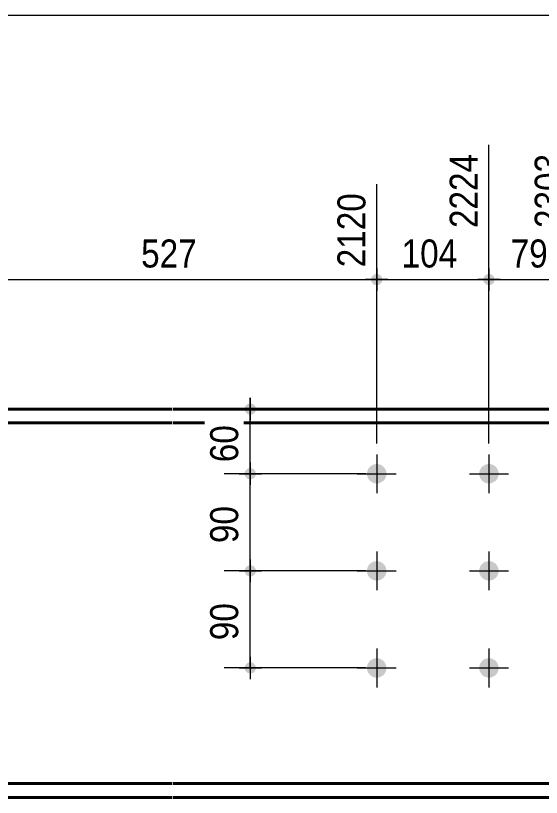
# Model space of a CAD drawing. Header units: millimetres. Extents: x 2 to 410, y 5 to 282.
# Drawn here: x 155.7 to 204.4, y 209.5 to 282 of the extents above; entities that cross this region are included whole.
import ezdxf

# ---------------------------------------------------------------- set-up
doc = ezdxf.new("R2010")
doc.units = ezdxf.units.MM
for name, color, linetype, lineweight in [('Boulon', 7, 'Continuous', 0), ('Cotation', 7, 'Continuous', 0), ('Feuille dessin', 5, 'Continuous', 0), ('Piece', 2, 'Continuous', 0)]:
    doc.layers.add(name, color=color, linetype=linetype, lineweight=lineweight)
doc.styles.add('ARIAL', font='ARIAL.TTF')

# ---------------------------------------------------------------- blocks, each defined once
blk = doc.blocks.new('*A11')
at = {"layer": 'Boulon'}
blk.add_hatch(color=256, dxfattribs=at).paths.add_polyline_path([(200.478, 221.485), (200.474, 221.441), (200.469, 221.397), (200.462, 221.354), (200.452, 221.31), (200.44, 221.268), (200.426, 221.226), (200.41, 221.185), (200.392, 221.144), (200.373, 221.105), (200.351, 221.066), (200.327, 221.029), (200.302, 220.993), (200.275, 220.958), (200.246, 220.925), (200.215, 220.893), (200.183, 220.862), (200.15, 220.833), (200.115, 220.806), (200.079, 220.781), (200.041, 220.757), (200.003, 220.735), (199.964, 220.716), (199.923, 220.698), (199.882, 220.682), (199.84, 220.668), (199.797, 220.656), (199.754, 220.646), (199.711, 220.639), (199.667, 220.633), (199.623, 220.63), (199.579, 220.629), (199.535, 220.63), (199.491, 220.633), (199.447, 220.639), (199.403, 220.646), (199.36, 220.656), (199.318, 220.668), (199.276, 220.682), (199.234, 220.698), (199.194, 220.716), (199.155, 220.735), (199.116, 220.757), (199.079, 220.781), (199.043, 220.806), (199.008, 220.833), (198.974, 220.862), (198.942, 220.893), (198.912, 220.925), (198.883, 220.958), (198.856, 220.993), (198.83, 221.029), (198.807, 221.066), (198.785, 221.105), (198.765, 221.144), (198.747, 221.185), (198.731, 221.226), (198.718, 221.268), (198.706, 221.31), (198.696, 221.354), (198.689, 221.397), (198.683, 221.441), (198.68, 221.485), (198.679, 221.529), (198.68, 221.573), (198.683, 221.617), (198.689, 221.661), (198.696, 221.705), (198.706, 221.748), (198.718, 221.79), (198.731, 221.832), (198.747, 221.874), (198.765, 221.914), (198.785, 221.953), (198.807, 221.992), (198.83, 222.029), (198.856, 222.065), (198.883, 222.1), (198.912, 222.134), (198.942, 222.166), (198.974, 222.196), (199.008, 222.225), (199.043, 222.252), (199.079, 222.277), (199.116, 222.301), (199.155, 222.323), (199.194, 222.343), (199.234, 222.361), (199.276, 222.377), (199.318, 222.39), (199.36, 222.402), (199.403, 222.412), (199.447, 222.419), (199.491, 222.425), (199.535, 222.428), (199.579, 222.429), (199.623, 222.428), (199.667, 222.425), (199.711, 222.419), (199.754, 222.412), (199.797, 222.402), (199.84, 222.39), (199.882, 222.377), (199.923, 222.361), (199.964, 222.343), (200.003, 222.323), (200.041, 222.301), (200.079, 222.277), (200.115, 222.252), (200.15, 222.225), (200.183, 222.196), (200.215, 222.166), (200.246, 222.134), (200.275, 222.1), (200.302, 222.065), (200.327, 222.029), (200.351, 221.992), (200.373, 221.953), (200.392, 221.914), (200.41, 221.874), (200.426, 221.832), (200.44, 221.79), (200.452, 221.748), (200.462, 221.705), (200.469, 221.661), (200.474, 221.617), (200.478, 221.573), (200.479, 221.529)], flags=17)
at = {"layer": 'Boulon', "linetype": 'Continuous', "lineweight": 0}
for p, q in [((199.579, 223.329), (199.579, 219.729)), ((197.779, 221.529), (201.379, 221.529))]:
    blk.add_line(p, q, dxfattribs=at)
blk = doc.blocks.new('*A12')
at = {"layer": 'Boulon'}
blk.add_hatch(color=256, dxfattribs=at).paths.add_polyline_path([(190.078, 221.485), (190.074, 221.441), (190.069, 221.397), (190.062, 221.354), (190.052, 221.31), (190.04, 221.268), (190.026, 221.226), (190.01, 221.185), (189.992, 221.144), (189.973, 221.105), (189.951, 221.066), (189.927, 221.029), (189.902, 220.993), (189.875, 220.958), (189.846, 220.925), (189.815, 220.893), (189.783, 220.862), (189.75, 220.833), (189.715, 220.806), (189.679, 220.781), (189.641, 220.757), (189.603, 220.735), (189.564, 220.716), (189.523, 220.698), (189.482, 220.682), (189.44, 220.668), (189.397, 220.656), (189.354, 220.646), (189.311, 220.639), (189.267, 220.633), (189.223, 220.63), (189.179, 220.629), (189.135, 220.63), (189.091, 220.633), (189.047, 220.639), (189.003, 220.646), (188.96, 220.656), (188.918, 220.668), (188.876, 220.682), (188.834, 220.698), (188.794, 220.716), (188.755, 220.735), (188.716, 220.757), (188.679, 220.781), (188.643, 220.806), (188.608, 220.833), (188.574, 220.862), (188.542, 220.893), (188.512, 220.925), (188.483, 220.958), (188.456, 220.993), (188.43, 221.029), (188.407, 221.066), (188.385, 221.105), (188.365, 221.144), (188.347, 221.185), (188.331, 221.226), (188.318, 221.268), (188.306, 221.31), (188.296, 221.354), (188.289, 221.397), (188.283, 221.441), (188.28, 221.485), (188.279, 221.529), (188.28, 221.573), (188.283, 221.617), (188.289, 221.661), (188.296, 221.705), (188.306, 221.748), (188.318, 221.79), (188.331, 221.832), (188.347, 221.874), (188.365, 221.914), (188.385, 221.953), (188.407, 221.992), (188.43, 222.029), (188.456, 222.065), (188.483, 222.1), (188.512, 222.134), (188.542, 222.166), (188.574, 222.196), (188.608, 222.225), (188.643, 222.252), (188.679, 222.277), (188.716, 222.301), (188.755, 222.323), (188.794, 222.343), (188.834, 222.361), (188.876, 222.377), (188.918, 222.39), (188.96, 222.402), (189.003, 222.412), (189.047, 222.419), (189.091, 222.425), (189.135, 222.428), (189.179, 222.429), (189.223, 222.428), (189.267, 222.425), (189.311, 222.419), (189.354, 222.412), (189.397, 222.402), (189.44, 222.39), (189.482, 222.377), (189.523, 222.361), (189.564, 222.343), (189.603, 222.323), (189.641, 222.301), (189.679, 222.277), (189.715, 222.252), (189.75, 222.225), (189.783, 222.196), (189.815, 222.166), (189.846, 222.134), (189.875, 222.1), (189.902, 222.065), (189.927, 222.029), (189.951, 221.992), (189.973, 221.953), (189.992, 221.914), (190.01, 221.874), (190.026, 221.832), (190.04, 221.79), (190.052, 221.748), (190.062, 221.705), (190.069, 221.661), (190.074, 221.617), (190.078, 221.573), (190.079, 221.529)], flags=17)
at = {"layer": 'Boulon', "linetype": 'Continuous', "lineweight": 0}
for p, q in [((189.179, 223.329), (189.179, 219.729)), ((187.379, 221.529), (190.979, 221.529))]:
    blk.add_line(p, q, dxfattribs=at)
blk = doc.blocks.new('*A13')
at = {"layer": 'Boulon'}
for points in [[(200.478, 239.485), (200.474, 239.441), (200.469, 239.397), (200.462, 239.354), (200.452, 239.31), (200.44, 239.268), (200.426, 239.226), (200.41, 239.185), (200.392, 239.144), (200.373, 239.105), (200.351, 239.066), (200.327, 239.029), (200.302, 238.993), (200.275, 238.958), (200.246, 238.925), (200.215, 238.893), (200.183, 238.862), (200.15, 238.833), (200.115, 238.806), (200.079, 238.781), (200.041, 238.757), (200.003, 238.735), (199.964, 238.716), (199.923, 238.698), (199.882, 238.682), (199.84, 238.668), (199.797, 238.656), (199.754, 238.646), (199.711, 238.639), (199.667, 238.633), (199.623, 238.63), (199.579, 238.629), (199.535, 238.63), (199.491, 238.633), (199.447, 238.639), (199.403, 238.646), (199.36, 238.656), (199.318, 238.668), (199.276, 238.682), (199.234, 238.698), (199.194, 238.716), (199.155, 238.735), (199.116, 238.757), (199.079, 238.781), (199.043, 238.806), (199.008, 238.833), (198.974, 238.862), (198.942, 238.893), (198.912, 238.925), (198.883, 238.958), (198.856, 238.993), (198.83, 239.029), (198.807, 239.066), (198.785, 239.105), (198.765, 239.144), (198.747, 239.185), (198.731, 239.226), (198.718, 239.268), (198.706, 239.31), (198.696, 239.354), (198.689, 239.397), (198.683, 239.441), (198.68, 239.485), (198.679, 239.529), (198.68, 239.573), (198.683, 239.617), (198.689, 239.661), (198.696, 239.705), (198.706, 239.748), (198.718, 239.79), (198.731, 239.832), (198.747, 239.874), (198.765, 239.914), (198.785, 239.953), (198.807, 239.992), (198.83, 240.029), (198.856, 240.065), (198.883, 240.1), (198.912, 240.134), (198.942, 240.166), (198.974, 240.196), (199.008, 240.225), (199.043, 240.252), (199.079, 240.277), (199.116, 240.301), (199.155, 240.323), (199.194, 240.343), (199.234, 240.361), (199.276, 240.377), (199.318, 240.39), (199.36, 240.402), (199.403, 240.412), (199.447, 240.419), (199.491, 240.425), (199.535, 240.428), (199.579, 240.429), (199.623, 240.428), (199.667, 240.425), (199.711, 240.419), (199.754, 240.412), (199.797, 240.402), (199.84, 240.39), (199.882, 240.377), (199.923, 240.361), (199.964, 240.343), (200.003, 240.323), (200.041, 240.301), (200.079, 240.277), (200.115, 240.252), (200.15, 240.225), (200.183, 240.196), (200.215, 240.166), (200.246, 240.134), (200.275, 240.1), (200.302, 240.065), (200.327, 240.029), (200.351, 239.992), (200.373, 239.953), (200.392, 239.914), (200.41, 239.874), (200.426, 239.832), (200.44, 239.79), (200.452, 239.748), (200.462, 239.705), (200.469, 239.661), (200.474, 239.617), (200.478, 239.573), (200.479, 239.529)], [(200.478, 230.485), (200.474, 230.441), (200.469, 230.397), (200.462, 230.354), (200.452, 230.31), (200.44, 230.268), (200.426, 230.226), (200.41, 230.185), (200.392, 230.144), (200.373, 230.105), (200.351, 230.066), (200.327, 230.029), (200.302, 229.993), (200.275, 229.958), (200.246, 229.925), (200.215, 229.893), (200.183, 229.862), (200.15, 229.833), (200.115, 229.806), (200.079, 229.781), (200.041, 229.757), (200.003, 229.735), (199.964, 229.716), (199.923, 229.698), (199.882, 229.682), (199.84, 229.668), (199.797, 229.656), (199.754, 229.646), (199.711, 229.639), (199.667, 229.633), (199.623, 229.63), (199.579, 229.629), (199.535, 229.63), (199.491, 229.633), (199.447, 229.639), (199.403, 229.646), (199.36, 229.656), (199.318, 229.668), (199.276, 229.682), (199.234, 229.698), (199.194, 229.716), (199.155, 229.735), (199.116, 229.757), (199.079, 229.781), (199.043, 229.806), (199.008, 229.833), (198.974, 229.862), (198.942, 229.893), (198.912, 229.925), (198.883, 229.958), (198.856, 229.993), (198.83, 230.029), (198.807, 230.066), (198.785, 230.105), (198.765, 230.144), (198.747, 230.185), (198.731, 230.226), (198.718, 230.268), (198.706, 230.31), (198.696, 230.354), (198.689, 230.397), (198.683, 230.441), (198.68, 230.485), (198.679, 230.529), (198.68, 230.573), (198.683, 230.617), (198.689, 230.661), (198.696, 230.705), (198.706, 230.748), (198.718, 230.79), (198.731, 230.832), (198.747, 230.874), (198.765, 230.914), (198.785, 230.953), (198.807, 230.992), (198.83, 231.029), (198.856, 231.065), (198.883, 231.1), (198.912, 231.134), (198.942, 231.166), (198.974, 231.196), (199.008, 231.225), (199.043, 231.252), (199.079, 231.277), (199.116, 231.301), (199.155, 231.323), (199.194, 231.343), (199.234, 231.361), (199.276, 231.377), (199.318, 231.39), (199.36, 231.402), (199.403, 231.412), (199.447, 231.419), (199.491, 231.425), (199.535, 231.428), (199.579, 231.429), (199.623, 231.428), (199.667, 231.425), (199.711, 231.419), (199.754, 231.412), (199.797, 231.402), (199.84, 231.39), (199.882, 231.377), (199.923, 231.361), (199.964, 231.343), (200.003, 231.323), (200.041, 231.301), (200.079, 231.277), (200.115, 231.252), (200.15, 231.225), (200.183, 231.196), (200.215, 231.166), (200.246, 231.134), (200.275, 231.1), (200.302, 231.065), (200.327, 231.029), (200.351, 230.992), (200.373, 230.953), (200.392, 230.914), (200.41, 230.874), (200.426, 230.832), (200.44, 230.79), (200.452, 230.748), (200.462, 230.705), (200.469, 230.661), (200.474, 230.617), (200.478, 230.573), (200.479, 230.529)]]:
    blk.add_hatch(color=256, dxfattribs=at).paths.add_polyline_path(points, flags=17)
at = {"layer": 'Boulon', "linetype": 'Continuous', "lineweight": 0}
for p, q in [((199.579, 241.329), (199.579, 237.729)), ((197.779, 239.529), (201.379, 239.529)), ((199.579, 232.329), (199.579, 228.729)), ((197.779, 230.529), (201.379, 230.529))]:
    blk.add_line(p, q, dxfattribs=at)
blk = doc.blocks.new('*A14')
at = {"layer": 'Boulon'}
for points in [[(190.078, 239.485), (190.074, 239.441), (190.069, 239.397), (190.062, 239.354), (190.052, 239.31), (190.04, 239.268), (190.026, 239.226), (190.01, 239.185), (189.992, 239.144), (189.973, 239.105), (189.951, 239.066), (189.927, 239.029), (189.902, 238.993), (189.875, 238.958), (189.846, 238.925), (189.815, 238.893), (189.783, 238.862), (189.75, 238.833), (189.715, 238.806), (189.679, 238.781), (189.641, 238.757), (189.603, 238.735), (189.564, 238.716), (189.523, 238.698), (189.482, 238.682), (189.44, 238.668), (189.397, 238.656), (189.354, 238.646), (189.311, 238.639), (189.267, 238.633), (189.223, 238.63), (189.179, 238.629), (189.135, 238.63), (189.091, 238.633), (189.047, 238.639), (189.003, 238.646), (188.96, 238.656), (188.918, 238.668), (188.876, 238.682), (188.834, 238.698), (188.794, 238.716), (188.755, 238.735), (188.716, 238.757), (188.679, 238.781), (188.643, 238.806), (188.608, 238.833), (188.574, 238.862), (188.542, 238.893), (188.512, 238.925), (188.483, 238.958), (188.456, 238.993), (188.43, 239.029), (188.407, 239.066), (188.385, 239.105), (188.365, 239.144), (188.347, 239.185), (188.331, 239.226), (188.318, 239.268), (188.306, 239.31), (188.296, 239.354), (188.289, 239.397), (188.283, 239.441), (188.28, 239.485), (188.279, 239.529), (188.28, 239.573), (188.283, 239.617), (188.289, 239.661), (188.296, 239.705), (188.306, 239.748), (188.318, 239.79), (188.331, 239.832), (188.347, 239.874), (188.365, 239.914), (188.385, 239.953), (188.407, 239.992), (188.43, 240.029), (188.456, 240.065), (188.483, 240.1), (188.512, 240.134), (188.542, 240.166), (188.574, 240.196), (188.608, 240.225), (188.643, 240.252), (188.679, 240.277), (188.716, 240.301), (188.755, 240.323), (188.794, 240.343), (188.834, 240.361), (188.876, 240.377), (188.918, 240.39), (188.96, 240.402), (189.003, 240.412), (189.047, 240.419), (189.091, 240.425), (189.135, 240.428), (189.179, 240.429), (189.223, 240.428), (189.267, 240.425), (189.311, 240.419), (189.354, 240.412), (189.397, 240.402), (189.44, 240.39), (189.482, 240.377), (189.523, 240.361), (189.564, 240.343), (189.603, 240.323), (189.641, 240.301), (189.679, 240.277), (189.715, 240.252), (189.75, 240.225), (189.783, 240.196), (189.815, 240.166), (189.846, 240.134), (189.875, 240.1), (189.902, 240.065), (189.927, 240.029), (189.951, 239.992), (189.973, 239.953), (189.992, 239.914), (190.01, 239.874), (190.026, 239.832), (190.04, 239.79), (190.052, 239.748), (190.062, 239.705), (190.069, 239.661), (190.074, 239.617), (190.078, 239.573), (190.079, 239.529)], [(190.078, 230.485), (190.074, 230.441), (190.069, 230.397), (190.062, 230.354), (190.052, 230.31), (190.04, 230.268), (190.026, 230.226), (190.01, 230.185), (189.992, 230.144), (189.973, 230.105), (189.951, 230.066), (189.927, 230.029), (189.902, 229.993), (189.875, 229.958), (189.846, 229.925), (189.815, 229.893), (189.783, 229.862), (189.75, 229.833), (189.715, 229.806), (189.679, 229.781), (189.641, 229.757), (189.603, 229.735), (189.564, 229.716), (189.523, 229.698), (189.482, 229.682), (189.44, 229.668), (189.397, 229.656), (189.354, 229.646), (189.311, 229.639), (189.267, 229.633), (189.223, 229.63), (189.179, 229.629), (189.135, 229.63), (189.091, 229.633), (189.047, 229.639), (189.003, 229.646), (188.96, 229.656), (188.918, 229.668), (188.876, 229.682), (188.834, 229.698), (188.794, 229.716), (188.755, 229.735), (188.716, 229.757), (188.679, 229.781), (188.643, 229.806), (188.608, 229.833), (188.574, 229.862), (188.542, 229.893), (188.512, 229.925), (188.483, 229.958), (188.456, 229.993), (188.43, 230.029), (188.407, 230.066), (188.385, 230.105), (188.365, 230.144), (188.347, 230.185), (188.331, 230.226), (188.318, 230.268), (188.306, 230.31), (188.296, 230.354), (188.289, 230.397), (188.283, 230.441), (188.28, 230.485), (188.279, 230.529), (188.28, 230.573), (188.283, 230.617), (188.289, 230.661), (188.296, 230.705), (188.306, 230.748), (188.318, 230.79), (188.331, 230.832), (188.347, 230.874), (188.365, 230.914), (188.385, 230.953), (188.407, 230.992), (188.43, 231.029), (188.456, 231.065), (188.483, 231.1), (188.512, 231.134), (188.542, 231.166), (188.574, 231.196), (188.608, 231.225), (188.643, 231.252), (188.679, 231.277), (188.716, 231.301), (188.755, 231.323), (188.794, 231.343), (188.834, 231.361), (188.876, 231.377), (188.918, 231.39), (188.96, 231.402), (189.003, 231.412), (189.047, 231.419), (189.091, 231.425), (189.135, 231.428), (189.179, 231.429), (189.223, 231.428), (189.267, 231.425), (189.311, 231.419), (189.354, 231.412), (189.397, 231.402), (189.44, 231.39), (189.482, 231.377), (189.523, 231.361), (189.564, 231.343), (189.603, 231.323), (189.641, 231.301), (189.679, 231.277), (189.715, 231.252), (189.75, 231.225), (189.783, 231.196), (189.815, 231.166), (189.846, 231.134), (189.875, 231.1), (189.902, 231.065), (189.927, 231.029), (189.951, 230.992), (189.973, 230.953), (189.992, 230.914), (190.01, 230.874), (190.026, 230.832), (190.04, 230.79), (190.052, 230.748), (190.062, 230.705), (190.069, 230.661), (190.074, 230.617), (190.078, 230.573), (190.079, 230.529)]]:
    blk.add_hatch(color=256, dxfattribs=at).paths.add_polyline_path(points, flags=17)
at = {"layer": 'Boulon', "linetype": 'Continuous', "lineweight": 0}
for p, q in [((189.179, 241.329), (189.179, 237.729)), ((187.379, 239.529), (190.979, 239.529)), ((189.179, 232.329), (189.179, 228.729)), ((187.379, 230.529), (190.979, 230.529))]:
    blk.add_line(p, q, dxfattribs=at)
blk = doc.blocks.new('*A23')
at = {"layer": 'Piece', "color": 2, "linetype": 'Continuous', "lineweight": 40}
for p, q in [((170.193154, 245.529131), (122.021872, 245.529131)), ((279.383434, 245.529131), (170.293154, 245.529131)), ((170.193154, 244.259131), (134.443735, 244.259131)), ((173.22596, 244.259131), (170.293154, 244.259131)), ((267.22596, 244.259131), (176.86596, 244.259131)), ((170.193154, 210.799131), (122.021872, 210.799131)), ((279.383434, 210.799131), (170.293154, 210.799131)), ((170.193154, 209.529131), (122.021872, 209.529131)), ((279.383434, 209.529131), (170.293154, 209.529131))]:
    blk.add_line(p, q, dxfattribs=at)
blk = doc.blocks.new('*A67')
at = {"layer": 'Feuille dessin', "linetype": 'Continuous', "lineweight": 0}
blk.add_line((405, 282), (5, 282), dxfattribs=at)
blk = doc.blocks.new('*A95')
at = {"layer": 'Cotation'}
for points in [[(151.282, 257.01), (151.257, 257.012), (151.231, 257.015), (151.206, 257.019), (151.181, 257.025), (151.157, 257.032), (151.132, 257.04), (151.109, 257.049), (151.085, 257.059), (151.062, 257.071), (151.04, 257.083), (151.019, 257.097), (150.998, 257.111), (150.978, 257.127), (150.958, 257.144), (150.94, 257.161), (150.922, 257.18), (150.906, 257.199), (150.89, 257.219), (150.875, 257.24), (150.861, 257.262), (150.849, 257.284), (150.837, 257.307), (150.827, 257.33), (150.818, 257.354), (150.81, 257.378), (150.803, 257.403), (150.798, 257.428), (150.793, 257.453), (150.79, 257.478), (150.788, 257.504), (150.788, 257.529), (150.788, 257.555), (150.79, 257.58), (150.793, 257.605), (150.798, 257.631), (150.803, 257.655), (150.81, 257.68), (150.818, 257.704), (150.827, 257.728), (150.837, 257.751), (150.849, 257.774), (150.861, 257.796), (150.875, 257.818), (150.89, 257.839), (150.906, 257.859), (150.922, 257.878), (150.94, 257.897), (150.958, 257.914), (150.978, 257.931), (150.998, 257.947), (151.019, 257.961), (151.04, 257.975), (151.062, 257.988), (151.085, 257.999), (151.109, 258.01), (151.132, 258.019), (151.157, 258.027), (151.181, 258.034), (151.206, 258.039), (151.231, 258.044), (151.257, 258.047), (151.282, 258.049), (151.308, 258.049), (151.333, 258.049), (151.358, 258.047), (151.384, 258.044), (151.409, 258.039), (151.434, 258.034), (151.458, 258.027), (151.483, 258.019), (151.507, 258.01), (151.53, 257.999), (151.553, 257.988), (151.575, 257.975), (151.596, 257.961), (151.617, 257.947), (151.637, 257.931), (151.657, 257.914), (151.675, 257.897), (151.693, 257.878), (151.709, 257.859), (151.725, 257.839), (151.74, 257.818), (151.754, 257.796), (151.766, 257.774), (151.778, 257.751), (151.788, 257.728), (151.797, 257.704), (151.805, 257.68), (151.812, 257.655), (151.818, 257.631), (151.822, 257.605), (151.825, 257.58), (151.827, 257.555), (151.828, 257.529), (151.827, 257.504), (151.825, 257.478), (151.822, 257.453), (151.818, 257.428), (151.812, 257.403), (151.805, 257.378), (151.797, 257.354), (151.788, 257.33), (151.778, 257.307), (151.766, 257.284), (151.754, 257.262), (151.74, 257.24), (151.725, 257.219), (151.709, 257.199), (151.693, 257.18), (151.675, 257.161), (151.657, 257.144), (151.637, 257.127), (151.617, 257.111), (151.596, 257.097), (151.575, 257.083), (151.553, 257.071), (151.53, 257.059), (151.507, 257.049), (151.483, 257.04), (151.458, 257.032), (151.434, 257.025), (151.409, 257.019), (151.384, 257.015), (151.358, 257.012), (151.333, 257.01), (151.308, 257.009)], [(189.153, 257.01), (189.128, 257.012), (189.102, 257.015), (189.077, 257.019), (189.052, 257.025), (189.028, 257.032), (189.004, 257.04), (188.98, 257.049), (188.956, 257.059), (188.934, 257.071), (188.911, 257.083), (188.89, 257.097), (188.869, 257.111), (188.849, 257.127), (188.83, 257.144), (188.811, 257.161), (188.793, 257.18), (188.777, 257.199), (188.761, 257.219), (188.746, 257.24), (188.733, 257.262), (188.72, 257.284), (188.709, 257.307), (188.698, 257.33), (188.689, 257.354), (188.681, 257.378), (188.674, 257.403), (188.669, 257.428), (188.664, 257.453), (188.661, 257.478), (188.659, 257.504), (188.659, 257.529), (188.659, 257.555), (188.661, 257.58), (188.664, 257.605), (188.669, 257.631), (188.674, 257.655), (188.681, 257.68), (188.689, 257.704), (188.698, 257.728), (188.709, 257.751), (188.72, 257.774), (188.733, 257.796), (188.746, 257.818), (188.761, 257.839), (188.777, 257.859), (188.793, 257.878), (188.811, 257.897), (188.83, 257.914), (188.849, 257.931), (188.869, 257.947), (188.89, 257.961), (188.911, 257.975), (188.934, 257.988), (188.956, 257.999), (188.98, 258.01), (189.004, 258.019), (189.028, 258.027), (189.052, 258.034), (189.077, 258.039), (189.102, 258.044), (189.128, 258.047), (189.153, 258.049), (189.179, 258.049), (189.204, 258.049), (189.23, 258.047), (189.255, 258.044), (189.28, 258.039), (189.305, 258.034), (189.33, 258.027), (189.354, 258.019), (189.378, 258.01), (189.401, 257.999), (189.424, 257.988), (189.446, 257.975), (189.468, 257.961), (189.489, 257.947), (189.509, 257.931), (189.528, 257.914), (189.546, 257.897), (189.564, 257.878), (189.581, 257.859), (189.596, 257.839), (189.611, 257.818), (189.625, 257.796), (189.637, 257.774), (189.649, 257.751), (189.659, 257.728), (189.668, 257.704), (189.676, 257.68), (189.683, 257.655), (189.689, 257.631), (189.693, 257.605), (189.696, 257.58), (189.698, 257.555), (189.699, 257.529), (189.698, 257.504), (189.696, 257.478), (189.693, 257.453), (189.689, 257.428), (189.683, 257.403), (189.676, 257.378), (189.668, 257.354), (189.659, 257.33), (189.649, 257.307), (189.637, 257.284), (189.625, 257.262), (189.611, 257.24), (189.596, 257.219), (189.581, 257.199), (189.564, 257.18), (189.546, 257.161), (189.528, 257.144), (189.509, 257.127), (189.489, 257.111), (189.468, 257.097), (189.446, 257.083), (189.424, 257.071), (189.401, 257.059), (189.378, 257.049), (189.354, 257.04), (189.33, 257.032), (189.305, 257.025), (189.28, 257.019), (189.255, 257.015), (189.23, 257.012), (189.204, 257.01), (189.179, 257.009)]]:
    blk.add_hatch(color=256, dxfattribs=at).paths.add_polyline_path(points, flags=17)
at = {"layer": 'Cotation', "linetype": 'Continuous', "lineweight": 0}
for p, q in [((151.308, 242.329), (151.308, 270.023)), ((189.179, 242.329), (189.179, 266.383)), ((151.308, 258.569), (151.308, 256.489)), ((189.179, 258.569), (189.179, 256.489)), ((152.348, 257.529), (150.268, 257.529)), ((151.308, 257.529), (150.268, 257.529)), ((151.308, 257.529), (189.179, 257.529)), ((190.219, 257.529), (188.139, 257.529)), ((189.179, 257.529), (190.219, 257.529))]:
    blk.add_line(p, q, dxfattribs=at)
at = {"layer": 'Cotation'}
for p in [(151.308, 257.529), (189.179, 257.529)]:
    blk.add_point(p, dxfattribs=at)
at = {"layer": 'Cotation', "style": 'ARIAL', "width": 0.85}
blk.add_text('2120', height=2.6, rotation=90.00021, dxfattribs=at).set_placement((188.139, 258.669))
blk.add_text('527', height=2.6, dxfattribs=at).set_placement((167.351, 258.649))
blk = doc.blocks.new('*A96')
at = {"layer": 'Cotation'}
for points in [[(189.153, 257.01), (189.128, 257.012), (189.102, 257.015), (189.077, 257.019), (189.052, 257.025), (189.028, 257.032), (189.004, 257.04), (188.98, 257.049), (188.956, 257.059), (188.934, 257.071), (188.911, 257.083), (188.89, 257.097), (188.869, 257.111), (188.849, 257.127), (188.83, 257.144), (188.811, 257.161), (188.793, 257.18), (188.777, 257.199), (188.761, 257.219), (188.746, 257.24), (188.733, 257.262), (188.72, 257.284), (188.709, 257.307), (188.698, 257.33), (188.689, 257.354), (188.681, 257.378), (188.674, 257.403), (188.669, 257.428), (188.664, 257.453), (188.661, 257.478), (188.659, 257.504), (188.659, 257.529), (188.659, 257.555), (188.661, 257.58), (188.664, 257.605), (188.669, 257.631), (188.674, 257.655), (188.681, 257.68), (188.689, 257.704), (188.698, 257.728), (188.709, 257.751), (188.72, 257.774), (188.733, 257.796), (188.746, 257.818), (188.761, 257.839), (188.777, 257.859), (188.793, 257.878), (188.811, 257.897), (188.83, 257.914), (188.849, 257.931), (188.869, 257.947), (188.89, 257.961), (188.911, 257.975), (188.934, 257.988), (188.956, 257.999), (188.98, 258.01), (189.004, 258.019), (189.028, 258.027), (189.052, 258.034), (189.077, 258.039), (189.102, 258.044), (189.128, 258.047), (189.153, 258.049), (189.179, 258.049), (189.204, 258.049), (189.23, 258.047), (189.255, 258.044), (189.28, 258.039), (189.305, 258.034), (189.33, 258.027), (189.354, 258.019), (189.378, 258.01), (189.401, 257.999), (189.424, 257.988), (189.446, 257.975), (189.468, 257.961), (189.489, 257.947), (189.509, 257.931), (189.528, 257.914), (189.546, 257.897), (189.564, 257.878), (189.581, 257.859), (189.596, 257.839), (189.611, 257.818), (189.625, 257.796), (189.637, 257.774), (189.649, 257.751), (189.659, 257.728), (189.668, 257.704), (189.676, 257.68), (189.683, 257.655), (189.689, 257.631), (189.693, 257.605), (189.696, 257.58), (189.698, 257.555), (189.699, 257.529), (189.698, 257.504), (189.696, 257.478), (189.693, 257.453), (189.689, 257.428), (189.683, 257.403), (189.676, 257.378), (189.668, 257.354), (189.659, 257.33), (189.649, 257.307), (189.637, 257.284), (189.625, 257.262), (189.611, 257.24), (189.596, 257.219), (189.581, 257.199), (189.564, 257.18), (189.546, 257.161), (189.528, 257.144), (189.509, 257.127), (189.489, 257.111), (189.468, 257.097), (189.446, 257.083), (189.424, 257.071), (189.401, 257.059), (189.378, 257.049), (189.354, 257.04), (189.33, 257.032), (189.305, 257.025), (189.28, 257.019), (189.255, 257.015), (189.23, 257.012), (189.204, 257.01), (189.179, 257.009)], [(199.553, 257.01), (199.528, 257.012), (199.502, 257.015), (199.477, 257.019), (199.452, 257.025), (199.428, 257.032), (199.404, 257.04), (199.38, 257.049), (199.356, 257.059), (199.334, 257.071), (199.311, 257.083), (199.29, 257.097), (199.269, 257.111), (199.249, 257.127), (199.23, 257.144), (199.211, 257.161), (199.193, 257.18), (199.177, 257.199), (199.161, 257.219), (199.146, 257.24), (199.133, 257.262), (199.12, 257.284), (199.109, 257.307), (199.098, 257.33), (199.089, 257.354), (199.081, 257.378), (199.074, 257.403), (199.069, 257.428), (199.064, 257.453), (199.061, 257.478), (199.059, 257.504), (199.059, 257.529), (199.059, 257.555), (199.061, 257.58), (199.064, 257.605), (199.069, 257.631), (199.074, 257.655), (199.081, 257.68), (199.089, 257.704), (199.098, 257.728), (199.109, 257.751), (199.12, 257.774), (199.133, 257.796), (199.146, 257.818), (199.161, 257.839), (199.177, 257.859), (199.193, 257.878), (199.211, 257.897), (199.23, 257.914), (199.249, 257.931), (199.269, 257.947), (199.29, 257.961), (199.311, 257.975), (199.334, 257.988), (199.356, 257.999), (199.38, 258.01), (199.404, 258.019), (199.428, 258.027), (199.452, 258.034), (199.477, 258.039), (199.502, 258.044), (199.528, 258.047), (199.553, 258.049), (199.579, 258.049), (199.604, 258.049), (199.63, 258.047), (199.655, 258.044), (199.68, 258.039), (199.705, 258.034), (199.73, 258.027), (199.754, 258.019), (199.778, 258.01), (199.801, 257.999), (199.824, 257.988), (199.846, 257.975), (199.868, 257.961), (199.889, 257.947), (199.909, 257.931), (199.928, 257.914), (199.946, 257.897), (199.964, 257.878), (199.981, 257.859), (199.996, 257.839), (200.011, 257.818), (200.025, 257.796), (200.037, 257.774), (200.049, 257.751), (200.059, 257.728), (200.068, 257.704), (200.076, 257.68), (200.083, 257.655), (200.089, 257.631), (200.093, 257.605), (200.096, 257.58), (200.098, 257.555), (200.099, 257.529), (200.098, 257.504), (200.096, 257.478), (200.093, 257.453), (200.089, 257.428), (200.083, 257.403), (200.076, 257.378), (200.068, 257.354), (200.059, 257.33), (200.049, 257.307), (200.037, 257.284), (200.025, 257.262), (200.011, 257.24), (199.996, 257.219), (199.981, 257.199), (199.964, 257.18), (199.946, 257.161), (199.928, 257.144), (199.909, 257.127), (199.889, 257.111), (199.868, 257.097), (199.846, 257.083), (199.824, 257.071), (199.801, 257.059), (199.778, 257.049), (199.754, 257.04), (199.73, 257.032), (199.705, 257.025), (199.68, 257.019), (199.655, 257.015), (199.63, 257.012), (199.604, 257.01), (199.579, 257.009)]]:
    blk.add_hatch(color=256, dxfattribs=at).paths.add_polyline_path(points, flags=17)
at = {"layer": 'Cotation', "linetype": 'Continuous', "lineweight": 0}
for p, q in [((199.579, 242.329), (199.579, 270.023)), ((189.179, 242.329), (189.179, 266.383)), ((189.179, 258.569), (189.179, 256.489)), ((199.579, 258.569), (199.579, 256.489)), ((190.219, 257.529), (188.139, 257.529)), ((189.179, 257.529), (188.139, 257.529)), ((189.179, 257.529), (199.579, 257.529)), ((200.619, 257.529), (198.539, 257.529)), ((199.579, 257.529), (200.619, 257.529))]:
    blk.add_line(p, q, dxfattribs=at)
at = {"layer": 'Cotation'}
for p in [(189.179, 257.529), (199.579, 257.529)]:
    blk.add_point(p, dxfattribs=at)
at = {"layer": 'Cotation', "style": 'ARIAL', "width": 0.85}
blk.add_text('2224', height=2.6, rotation=90.00021, dxfattribs=at).set_placement((198.539, 262.309))
blk.add_text('104', height=2.6, dxfattribs=at).set_placement((191.486, 258.649))
blk = doc.blocks.new('*A97')
at = {"layer": 'Cotation'}
for points in [[(199.553, 257.01), (199.528, 257.012), (199.502, 257.015), (199.477, 257.019), (199.452, 257.025), (199.428, 257.032), (199.404, 257.04), (199.38, 257.049), (199.356, 257.059), (199.334, 257.071), (199.311, 257.083), (199.29, 257.097), (199.269, 257.111), (199.249, 257.127), (199.23, 257.144), (199.211, 257.161), (199.193, 257.18), (199.177, 257.199), (199.161, 257.219), (199.146, 257.24), (199.133, 257.262), (199.12, 257.284), (199.109, 257.307), (199.098, 257.33), (199.089, 257.354), (199.081, 257.378), (199.074, 257.403), (199.069, 257.428), (199.064, 257.453), (199.061, 257.478), (199.059, 257.504), (199.059, 257.529), (199.059, 257.555), (199.061, 257.58), (199.064, 257.605), (199.069, 257.631), (199.074, 257.655), (199.081, 257.68), (199.089, 257.704), (199.098, 257.728), (199.109, 257.751), (199.12, 257.774), (199.133, 257.796), (199.146, 257.818), (199.161, 257.839), (199.177, 257.859), (199.193, 257.878), (199.211, 257.897), (199.23, 257.914), (199.249, 257.931), (199.269, 257.947), (199.29, 257.961), (199.311, 257.975), (199.334, 257.988), (199.356, 257.999), (199.38, 258.01), (199.404, 258.019), (199.428, 258.027), (199.452, 258.034), (199.477, 258.039), (199.502, 258.044), (199.528, 258.047), (199.553, 258.049), (199.579, 258.049), (199.604, 258.049), (199.63, 258.047), (199.655, 258.044), (199.68, 258.039), (199.705, 258.034), (199.73, 258.027), (199.754, 258.019), (199.778, 258.01), (199.801, 257.999), (199.824, 257.988), (199.846, 257.975), (199.868, 257.961), (199.889, 257.947), (199.909, 257.931), (199.928, 257.914), (199.946, 257.897), (199.964, 257.878), (199.981, 257.859), (199.996, 257.839), (200.011, 257.818), (200.025, 257.796), (200.037, 257.774), (200.049, 257.751), (200.059, 257.728), (200.068, 257.704), (200.076, 257.68), (200.083, 257.655), (200.089, 257.631), (200.093, 257.605), (200.096, 257.58), (200.098, 257.555), (200.099, 257.529), (200.098, 257.504), (200.096, 257.478), (200.093, 257.453), (200.089, 257.428), (200.083, 257.403), (200.076, 257.378), (200.068, 257.354), (200.059, 257.33), (200.049, 257.307), (200.037, 257.284), (200.025, 257.262), (200.011, 257.24), (199.996, 257.219), (199.981, 257.199), (199.964, 257.18), (199.946, 257.161), (199.928, 257.144), (199.909, 257.127), (199.889, 257.111), (199.868, 257.097), (199.846, 257.083), (199.824, 257.071), (199.801, 257.059), (199.778, 257.049), (199.754, 257.04), (199.73, 257.032), (199.705, 257.025), (199.68, 257.019), (199.655, 257.015), (199.63, 257.012), (199.604, 257.01), (199.579, 257.009)], [(207.433, 257.01), (207.408, 257.012), (207.382, 257.015), (207.357, 257.019), (207.332, 257.025), (207.308, 257.032), (207.284, 257.04), (207.26, 257.049), (207.236, 257.059), (207.214, 257.071), (207.191, 257.083), (207.17, 257.097), (207.149, 257.111), (207.129, 257.127), (207.11, 257.144), (207.091, 257.161), (207.073, 257.18), (207.057, 257.199), (207.041, 257.219), (207.026, 257.24), (207.013, 257.262), (207, 257.284), (206.989, 257.307), (206.978, 257.33), (206.969, 257.354), (206.961, 257.378), (206.954, 257.403), (206.949, 257.428), (206.944, 257.453), (206.941, 257.478), (206.939, 257.504), (206.939, 257.529), (206.939, 257.555), (206.941, 257.58), (206.944, 257.605), (206.949, 257.631), (206.954, 257.655), (206.961, 257.68), (206.969, 257.704), (206.978, 257.728), (206.989, 257.751), (207, 257.774), (207.013, 257.796), (207.026, 257.818), (207.041, 257.839), (207.057, 257.859), (207.073, 257.878), (207.091, 257.897), (207.11, 257.914), (207.129, 257.931), (207.149, 257.947), (207.17, 257.961), (207.191, 257.975), (207.214, 257.988), (207.236, 257.999), (207.26, 258.01), (207.284, 258.019), (207.308, 258.027), (207.332, 258.034), (207.357, 258.039), (207.382, 258.044), (207.408, 258.047), (207.433, 258.049), (207.459, 258.049), (207.484, 258.049), (207.51, 258.047), (207.535, 258.044), (207.56, 258.039), (207.585, 258.034), (207.61, 258.027), (207.634, 258.019), (207.658, 258.01), (207.681, 257.999), (207.704, 257.988), (207.726, 257.975), (207.748, 257.961), (207.769, 257.947), (207.789, 257.931), (207.808, 257.914), (207.826, 257.897), (207.844, 257.878), (207.861, 257.859), (207.876, 257.839), (207.891, 257.818), (207.905, 257.796), (207.917, 257.774), (207.929, 257.751), (207.939, 257.728), (207.948, 257.704), (207.956, 257.68), (207.963, 257.655), (207.969, 257.631), (207.973, 257.605), (207.976, 257.58), (207.978, 257.555), (207.979, 257.529), (207.978, 257.504), (207.976, 257.478), (207.973, 257.453), (207.969, 257.428), (207.963, 257.403), (207.956, 257.378), (207.948, 257.354), (207.939, 257.33), (207.929, 257.307), (207.917, 257.284), (207.905, 257.262), (207.891, 257.24), (207.876, 257.219), (207.861, 257.199), (207.844, 257.18), (207.826, 257.161), (207.808, 257.144), (207.789, 257.127), (207.769, 257.111), (207.748, 257.097), (207.726, 257.083), (207.704, 257.071), (207.681, 257.059), (207.658, 257.049), (207.634, 257.04), (207.61, 257.032), (207.585, 257.025), (207.56, 257.019), (207.535, 257.015), (207.51, 257.012), (207.484, 257.01), (207.459, 257.009)]]:
    blk.add_hatch(color=256, dxfattribs=at).paths.add_polyline_path(points, flags=17)
at = {"layer": 'Cotation', "linetype": 'Continuous', "lineweight": 0}
for p, q in [((199.579, 242.329), (199.579, 270.023)), ((207.459, 222.329), (207.459, 270.023)), ((199.579, 258.569), (199.579, 256.489)), ((207.459, 258.569), (207.459, 256.489)), ((200.619, 257.529), (198.539, 257.529)), ((199.579, 257.529), (198.539, 257.529)), ((199.579, 257.529), (207.459, 257.529)), ((208.499, 257.529), (206.419, 257.529)), ((207.459, 257.529), (208.499, 257.529))]:
    blk.add_line(p, q, dxfattribs=at)
at = {"layer": 'Cotation'}
for p in [(199.579, 257.529), (207.459, 257.529)]:
    blk.add_point(p, dxfattribs=at)
at = {"layer": 'Cotation', "style": 'ARIAL', "width": 0.85}
blk.add_text('2303', height=2.6, rotation=90.00021, dxfattribs=at).set_placement((206.419, 262.309))
blk.add_text('79', height=2.6, dxfattribs=at).set_placement((201.59, 258.649))
blk = doc.blocks.new('*A107')
at = {"layer": 'Cotation'}
for points in [[(177.44, 230.01), (177.415, 230.012), (177.39, 230.015), (177.365, 230.019), (177.34, 230.025), (177.315, 230.032), (177.291, 230.04), (177.267, 230.049), (177.244, 230.059), (177.221, 230.071), (177.199, 230.083), (177.177, 230.097), (177.156, 230.111), (177.136, 230.127), (177.117, 230.144), (177.098, 230.161), (177.081, 230.18), (177.064, 230.199), (177.048, 230.219), (177.034, 230.24), (177.02, 230.262), (177.007, 230.284), (176.996, 230.307), (176.986, 230.33), (176.976, 230.354), (176.968, 230.378), (176.962, 230.403), (176.956, 230.428), (176.952, 230.453), (176.948, 230.478), (176.947, 230.504), (176.946, 230.529), (176.947, 230.555), (176.948, 230.58), (176.952, 230.605), (176.956, 230.631), (176.962, 230.655), (176.968, 230.68), (176.976, 230.704), (176.986, 230.728), (176.996, 230.751), (177.007, 230.774), (177.02, 230.796), (177.034, 230.818), (177.048, 230.839), (177.064, 230.859), (177.081, 230.878), (177.098, 230.897), (177.117, 230.914), (177.136, 230.931), (177.156, 230.947), (177.177, 230.961), (177.199, 230.975), (177.221, 230.988), (177.244, 230.999), (177.267, 231.01), (177.291, 231.019), (177.315, 231.027), (177.34, 231.034), (177.365, 231.039), (177.39, 231.044), (177.415, 231.047), (177.44, 231.049), (177.466, 231.049), (177.491, 231.049), (177.517, 231.047), (177.542, 231.044), (177.567, 231.039), (177.592, 231.034), (177.617, 231.027), (177.641, 231.019), (177.665, 231.01), (177.688, 230.999), (177.711, 230.988), (177.733, 230.975), (177.755, 230.961), (177.776, 230.947), (177.796, 230.931), (177.815, 230.914), (177.834, 230.897), (177.851, 230.878), (177.868, 230.859), (177.884, 230.839), (177.898, 230.818), (177.912, 230.796), (177.925, 230.774), (177.936, 230.751), (177.946, 230.728), (177.956, 230.704), (177.964, 230.68), (177.97, 230.655), (177.976, 230.631), (177.98, 230.605), (177.983, 230.58), (177.985, 230.555), (177.986, 230.529), (177.985, 230.504), (177.983, 230.478), (177.98, 230.453), (177.976, 230.428), (177.97, 230.403), (177.964, 230.378), (177.956, 230.354), (177.946, 230.33), (177.936, 230.307), (177.925, 230.284), (177.912, 230.262), (177.898, 230.24), (177.884, 230.219), (177.868, 230.199), (177.851, 230.18), (177.834, 230.161), (177.815, 230.144), (177.796, 230.127), (177.776, 230.111), (177.755, 230.097), (177.733, 230.083), (177.711, 230.071), (177.688, 230.059), (177.665, 230.049), (177.641, 230.04), (177.617, 230.032), (177.592, 230.025), (177.567, 230.019), (177.542, 230.015), (177.517, 230.012), (177.491, 230.01), (177.466, 230.009)], [(177.44, 221.01), (177.415, 221.012), (177.39, 221.015), (177.365, 221.019), (177.34, 221.025), (177.315, 221.032), (177.291, 221.04), (177.267, 221.049), (177.244, 221.059), (177.221, 221.071), (177.199, 221.083), (177.177, 221.097), (177.156, 221.111), (177.136, 221.127), (177.117, 221.144), (177.098, 221.161), (177.081, 221.18), (177.064, 221.199), (177.048, 221.219), (177.034, 221.24), (177.02, 221.262), (177.007, 221.284), (176.996, 221.307), (176.986, 221.33), (176.976, 221.354), (176.968, 221.378), (176.962, 221.403), (176.956, 221.428), (176.952, 221.453), (176.948, 221.478), (176.947, 221.504), (176.946, 221.529), (176.947, 221.555), (176.948, 221.58), (176.952, 221.605), (176.956, 221.631), (176.962, 221.655), (176.968, 221.68), (176.976, 221.704), (176.986, 221.728), (176.996, 221.751), (177.007, 221.774), (177.02, 221.796), (177.034, 221.818), (177.048, 221.839), (177.064, 221.859), (177.081, 221.878), (177.098, 221.897), (177.117, 221.914), (177.136, 221.931), (177.156, 221.947), (177.177, 221.961), (177.199, 221.975), (177.221, 221.988), (177.244, 221.999), (177.267, 222.01), (177.291, 222.019), (177.315, 222.027), (177.34, 222.034), (177.365, 222.039), (177.39, 222.044), (177.415, 222.047), (177.44, 222.049), (177.466, 222.049), (177.491, 222.049), (177.517, 222.047), (177.542, 222.044), (177.567, 222.039), (177.592, 222.034), (177.617, 222.027), (177.641, 222.019), (177.665, 222.01), (177.688, 221.999), (177.711, 221.988), (177.733, 221.975), (177.755, 221.961), (177.776, 221.947), (177.796, 221.931), (177.815, 221.914), (177.834, 221.897), (177.851, 221.878), (177.868, 221.859), (177.884, 221.839), (177.898, 221.818), (177.912, 221.796), (177.925, 221.774), (177.936, 221.751), (177.946, 221.728), (177.956, 221.704), (177.964, 221.68), (177.97, 221.655), (177.976, 221.631), (177.98, 221.605), (177.983, 221.58), (177.985, 221.555), (177.986, 221.529), (177.985, 221.504), (177.983, 221.478), (177.98, 221.453), (177.976, 221.428), (177.97, 221.403), (177.964, 221.378), (177.956, 221.354), (177.946, 221.33), (177.936, 221.307), (177.925, 221.284), (177.912, 221.262), (177.898, 221.24), (177.884, 221.219), (177.868, 221.199), (177.851, 221.18), (177.834, 221.161), (177.815, 221.144), (177.796, 221.127), (177.776, 221.111), (177.755, 221.097), (177.733, 221.083), (177.711, 221.071), (177.688, 221.059), (177.665, 221.049), (177.641, 221.04), (177.617, 221.032), (177.592, 221.025), (177.567, 221.019), (177.542, 221.015), (177.517, 221.012), (177.491, 221.01), (177.466, 221.009)]]:
    blk.add_hatch(color=256, dxfattribs=at).paths.add_polyline_path(points, flags=17)
at = {"layer": 'Cotation', "linetype": 'Continuous', "lineweight": 0}
for p, q in [((177.466, 231.569), (177.466, 229.489)), ((177.466, 230.529), (177.466, 231.569)), ((188.179, 230.529), (175.046, 230.529)), ((176.426, 230.529), (178.506, 230.529)), ((177.466, 221.529), (177.466, 230.529)), ((177.466, 222.569), (177.466, 220.489)), ((188.179, 221.529), (175.046, 221.529)), ((176.426, 221.529), (178.506, 221.529)), ((177.466, 221.529), (177.466, 220.489))]:
    blk.add_line(p, q, dxfattribs=at)
at = {"layer": 'Cotation'}
for p in [(177.466, 230.529), (177.466, 221.529)]:
    blk.add_point(p, dxfattribs=at)
at = {"layer": 'Cotation', "style": 'ARIAL', "width": 0.85}
blk.add_text('90', height=2.6, rotation=90.00021, dxfattribs=at).set_placement((176.346, 224.101))
blk = doc.blocks.new('*A108')
at = {"layer": 'Cotation'}
for points in [[(177.44, 239.01), (177.415, 239.012), (177.39, 239.015), (177.365, 239.019), (177.34, 239.025), (177.315, 239.032), (177.291, 239.04), (177.267, 239.049), (177.244, 239.059), (177.221, 239.071), (177.199, 239.083), (177.177, 239.097), (177.156, 239.111), (177.136, 239.127), (177.117, 239.144), (177.098, 239.161), (177.081, 239.18), (177.064, 239.199), (177.048, 239.219), (177.034, 239.24), (177.02, 239.262), (177.007, 239.284), (176.996, 239.307), (176.986, 239.33), (176.976, 239.354), (176.968, 239.378), (176.962, 239.403), (176.956, 239.428), (176.952, 239.453), (176.948, 239.478), (176.947, 239.504), (176.946, 239.529), (176.947, 239.555), (176.948, 239.58), (176.952, 239.605), (176.956, 239.631), (176.962, 239.655), (176.968, 239.68), (176.976, 239.704), (176.986, 239.728), (176.996, 239.751), (177.007, 239.774), (177.02, 239.796), (177.034, 239.818), (177.048, 239.839), (177.064, 239.859), (177.081, 239.878), (177.098, 239.897), (177.117, 239.914), (177.136, 239.931), (177.156, 239.947), (177.177, 239.961), (177.199, 239.975), (177.221, 239.988), (177.244, 239.999), (177.267, 240.01), (177.291, 240.019), (177.315, 240.027), (177.34, 240.034), (177.365, 240.039), (177.39, 240.044), (177.415, 240.047), (177.44, 240.049), (177.466, 240.049), (177.491, 240.049), (177.517, 240.047), (177.542, 240.044), (177.567, 240.039), (177.592, 240.034), (177.617, 240.027), (177.641, 240.019), (177.665, 240.01), (177.688, 239.999), (177.711, 239.988), (177.733, 239.975), (177.755, 239.961), (177.776, 239.947), (177.796, 239.931), (177.815, 239.914), (177.834, 239.897), (177.851, 239.878), (177.868, 239.859), (177.884, 239.839), (177.898, 239.818), (177.912, 239.796), (177.925, 239.774), (177.936, 239.751), (177.946, 239.728), (177.956, 239.704), (177.964, 239.68), (177.97, 239.655), (177.976, 239.631), (177.98, 239.605), (177.983, 239.58), (177.985, 239.555), (177.986, 239.529), (177.985, 239.504), (177.983, 239.478), (177.98, 239.453), (177.976, 239.428), (177.97, 239.403), (177.964, 239.378), (177.956, 239.354), (177.946, 239.33), (177.936, 239.307), (177.925, 239.284), (177.912, 239.262), (177.898, 239.24), (177.884, 239.219), (177.868, 239.199), (177.851, 239.18), (177.834, 239.161), (177.815, 239.144), (177.796, 239.127), (177.776, 239.111), (177.755, 239.097), (177.733, 239.083), (177.711, 239.071), (177.688, 239.059), (177.665, 239.049), (177.641, 239.04), (177.617, 239.032), (177.592, 239.025), (177.567, 239.019), (177.542, 239.015), (177.517, 239.012), (177.491, 239.01), (177.466, 239.009)], [(177.44, 230.01), (177.415, 230.012), (177.39, 230.015), (177.365, 230.019), (177.34, 230.025), (177.315, 230.032), (177.291, 230.04), (177.267, 230.049), (177.244, 230.059), (177.221, 230.071), (177.199, 230.083), (177.177, 230.097), (177.156, 230.111), (177.136, 230.127), (177.117, 230.144), (177.098, 230.161), (177.081, 230.18), (177.064, 230.199), (177.048, 230.219), (177.034, 230.24), (177.02, 230.262), (177.007, 230.284), (176.996, 230.307), (176.986, 230.33), (176.976, 230.354), (176.968, 230.378), (176.962, 230.403), (176.956, 230.428), (176.952, 230.453), (176.948, 230.478), (176.947, 230.504), (176.946, 230.529), (176.947, 230.555), (176.948, 230.58), (176.952, 230.605), (176.956, 230.631), (176.962, 230.655), (176.968, 230.68), (176.976, 230.704), (176.986, 230.728), (176.996, 230.751), (177.007, 230.774), (177.02, 230.796), (177.034, 230.818), (177.048, 230.839), (177.064, 230.859), (177.081, 230.878), (177.098, 230.897), (177.117, 230.914), (177.136, 230.931), (177.156, 230.947), (177.177, 230.961), (177.199, 230.975), (177.221, 230.988), (177.244, 230.999), (177.267, 231.01), (177.291, 231.019), (177.315, 231.027), (177.34, 231.034), (177.365, 231.039), (177.39, 231.044), (177.415, 231.047), (177.44, 231.049), (177.466, 231.049), (177.491, 231.049), (177.517, 231.047), (177.542, 231.044), (177.567, 231.039), (177.592, 231.034), (177.617, 231.027), (177.641, 231.019), (177.665, 231.01), (177.688, 230.999), (177.711, 230.988), (177.733, 230.975), (177.755, 230.961), (177.776, 230.947), (177.796, 230.931), (177.815, 230.914), (177.834, 230.897), (177.851, 230.878), (177.868, 230.859), (177.884, 230.839), (177.898, 230.818), (177.912, 230.796), (177.925, 230.774), (177.936, 230.751), (177.946, 230.728), (177.956, 230.704), (177.964, 230.68), (177.97, 230.655), (177.976, 230.631), (177.98, 230.605), (177.983, 230.58), (177.985, 230.555), (177.986, 230.529), (177.985, 230.504), (177.983, 230.478), (177.98, 230.453), (177.976, 230.428), (177.97, 230.403), (177.964, 230.378), (177.956, 230.354), (177.946, 230.33), (177.936, 230.307), (177.925, 230.284), (177.912, 230.262), (177.898, 230.24), (177.884, 230.219), (177.868, 230.199), (177.851, 230.18), (177.834, 230.161), (177.815, 230.144), (177.796, 230.127), (177.776, 230.111), (177.755, 230.097), (177.733, 230.083), (177.711, 230.071), (177.688, 230.059), (177.665, 230.049), (177.641, 230.04), (177.617, 230.032), (177.592, 230.025), (177.567, 230.019), (177.542, 230.015), (177.517, 230.012), (177.491, 230.01), (177.466, 230.009)]]:
    blk.add_hatch(color=256, dxfattribs=at).paths.add_polyline_path(points, flags=17)
at = {"layer": 'Cotation', "linetype": 'Continuous', "lineweight": 0}
for p, q in [((177.466, 240.569), (177.466, 238.489)), ((177.466, 239.529), (177.466, 240.569)), ((188.179, 239.529), (175.046, 239.529)), ((176.426, 239.529), (178.506, 239.529)), ((177.466, 230.529), (177.466, 239.529)), ((177.466, 231.569), (177.466, 229.489)), ((188.179, 230.529), (175.046, 230.529)), ((176.426, 230.529), (178.506, 230.529)), ((177.466, 230.529), (177.466, 229.489))]:
    blk.add_line(p, q, dxfattribs=at)
at = {"layer": 'Cotation'}
for p in [(177.466, 239.529), (177.466, 230.529)]:
    blk.add_point(p, dxfattribs=at)
at = {"layer": 'Cotation', "style": 'ARIAL', "width": 0.85}
blk.add_text('90', height=2.6, rotation=90.00021, dxfattribs=at).set_placement((176.346, 233.101))
blk = doc.blocks.new('*A109')
at = {"layer": 'Cotation'}
for points in [[(177.44, 245.01), (177.415, 245.012), (177.39, 245.015), (177.365, 245.019), (177.34, 245.025), (177.315, 245.032), (177.291, 245.04), (177.267, 245.049), (177.244, 245.059), (177.221, 245.071), (177.199, 245.083), (177.177, 245.097), (177.156, 245.111), (177.136, 245.127), (177.117, 245.144), (177.098, 245.161), (177.081, 245.18), (177.064, 245.199), (177.048, 245.219), (177.034, 245.24), (177.02, 245.262), (177.007, 245.284), (176.996, 245.307), (176.986, 245.33), (176.976, 245.354), (176.968, 245.378), (176.962, 245.403), (176.956, 245.428), (176.952, 245.453), (176.948, 245.478), (176.947, 245.504), (176.946, 245.529), (176.947, 245.555), (176.948, 245.58), (176.952, 245.605), (176.956, 245.631), (176.962, 245.655), (176.968, 245.68), (176.976, 245.704), (176.986, 245.728), (176.996, 245.751), (177.007, 245.774), (177.02, 245.796), (177.034, 245.818), (177.048, 245.839), (177.064, 245.859), (177.081, 245.878), (177.098, 245.897), (177.117, 245.914), (177.136, 245.931), (177.156, 245.947), (177.177, 245.961), (177.199, 245.975), (177.221, 245.988), (177.244, 245.999), (177.267, 246.01), (177.291, 246.019), (177.315, 246.027), (177.34, 246.034), (177.365, 246.039), (177.39, 246.044), (177.415, 246.047), (177.44, 246.049), (177.466, 246.049), (177.491, 246.049), (177.517, 246.047), (177.542, 246.044), (177.567, 246.039), (177.592, 246.034), (177.617, 246.027), (177.641, 246.019), (177.665, 246.01), (177.688, 245.999), (177.711, 245.988), (177.733, 245.975), (177.755, 245.961), (177.776, 245.947), (177.796, 245.931), (177.815, 245.914), (177.834, 245.897), (177.851, 245.878), (177.868, 245.859), (177.884, 245.839), (177.898, 245.818), (177.912, 245.796), (177.925, 245.774), (177.936, 245.751), (177.946, 245.728), (177.956, 245.704), (177.964, 245.68), (177.97, 245.655), (177.976, 245.631), (177.98, 245.605), (177.983, 245.58), (177.985, 245.555), (177.986, 245.529), (177.985, 245.504), (177.983, 245.478), (177.98, 245.453), (177.976, 245.428), (177.97, 245.403), (177.964, 245.378), (177.956, 245.354), (177.946, 245.33), (177.936, 245.307), (177.925, 245.284), (177.912, 245.262), (177.898, 245.24), (177.884, 245.219), (177.868, 245.199), (177.851, 245.18), (177.834, 245.161), (177.815, 245.144), (177.796, 245.127), (177.776, 245.111), (177.755, 245.097), (177.733, 245.083), (177.711, 245.071), (177.688, 245.059), (177.665, 245.049), (177.641, 245.04), (177.617, 245.032), (177.592, 245.025), (177.567, 245.019), (177.542, 245.015), (177.517, 245.012), (177.491, 245.01), (177.466, 245.009)], [(177.44, 239.01), (177.415, 239.012), (177.39, 239.015), (177.365, 239.019), (177.34, 239.025), (177.315, 239.032), (177.291, 239.04), (177.267, 239.049), (177.244, 239.059), (177.221, 239.071), (177.199, 239.083), (177.177, 239.097), (177.156, 239.111), (177.136, 239.127), (177.117, 239.144), (177.098, 239.161), (177.081, 239.18), (177.064, 239.199), (177.048, 239.219), (177.034, 239.24), (177.02, 239.262), (177.007, 239.284), (176.996, 239.307), (176.986, 239.33), (176.976, 239.354), (176.968, 239.378), (176.962, 239.403), (176.956, 239.428), (176.952, 239.453), (176.948, 239.478), (176.947, 239.504), (176.946, 239.529), (176.947, 239.555), (176.948, 239.58), (176.952, 239.605), (176.956, 239.631), (176.962, 239.655), (176.968, 239.68), (176.976, 239.704), (176.986, 239.728), (176.996, 239.751), (177.007, 239.774), (177.02, 239.796), (177.034, 239.818), (177.048, 239.839), (177.064, 239.859), (177.081, 239.878), (177.098, 239.897), (177.117, 239.914), (177.136, 239.931), (177.156, 239.947), (177.177, 239.961), (177.199, 239.975), (177.221, 239.988), (177.244, 239.999), (177.267, 240.01), (177.291, 240.019), (177.315, 240.027), (177.34, 240.034), (177.365, 240.039), (177.39, 240.044), (177.415, 240.047), (177.44, 240.049), (177.466, 240.049), (177.491, 240.049), (177.517, 240.047), (177.542, 240.044), (177.567, 240.039), (177.592, 240.034), (177.617, 240.027), (177.641, 240.019), (177.665, 240.01), (177.688, 239.999), (177.711, 239.988), (177.733, 239.975), (177.755, 239.961), (177.776, 239.947), (177.796, 239.931), (177.815, 239.914), (177.834, 239.897), (177.851, 239.878), (177.868, 239.859), (177.884, 239.839), (177.898, 239.818), (177.912, 239.796), (177.925, 239.774), (177.936, 239.751), (177.946, 239.728), (177.956, 239.704), (177.964, 239.68), (177.97, 239.655), (177.976, 239.631), (177.98, 239.605), (177.983, 239.58), (177.985, 239.555), (177.986, 239.529), (177.985, 239.504), (177.983, 239.478), (177.98, 239.453), (177.976, 239.428), (177.97, 239.403), (177.964, 239.378), (177.956, 239.354), (177.946, 239.33), (177.936, 239.307), (177.925, 239.284), (177.912, 239.262), (177.898, 239.24), (177.884, 239.219), (177.868, 239.199), (177.851, 239.18), (177.834, 239.161), (177.815, 239.144), (177.796, 239.127), (177.776, 239.111), (177.755, 239.097), (177.733, 239.083), (177.711, 239.071), (177.688, 239.059), (177.665, 239.049), (177.641, 239.04), (177.617, 239.032), (177.592, 239.025), (177.567, 239.019), (177.542, 239.015), (177.517, 239.012), (177.491, 239.01), (177.466, 239.009)]]:
    blk.add_hatch(color=256, dxfattribs=at).paths.add_polyline_path(points, flags=17)
at = {"layer": 'Cotation', "linetype": 'Continuous', "lineweight": 0}
for p, q in [((177.466, 246.569), (177.466, 244.489)), ((177.466, 245.529), (177.466, 246.569)), ((194.119, 245.529), (175.046, 245.529)), ((176.426, 245.529), (178.506, 245.529)), ((177.466, 239.529), (177.466, 245.529)), ((177.466, 240.569), (177.466, 238.489)), ((188.179, 239.529), (175.046, 239.529)), ((176.426, 239.529), (178.506, 239.529)), ((177.466, 239.529), (177.466, 238.489))]:
    blk.add_line(p, q, dxfattribs=at)
at = {"layer": 'Cotation'}
for p in [(177.466, 245.529), (177.466, 239.529)]:
    blk.add_point(p, dxfattribs=at)
at = {"layer": 'Cotation', "style": 'ARIAL', "width": 0.85}
blk.add_text('60', height=2.6, rotation=90.00021, dxfattribs=at).set_placement((176.346, 240.601))

msp = doc.modelspace()

# ---------------------------------------------------------------- block references
at = {"lineweight": 0}
for name in ['*A67', '*A95', '*A96', '*A97', '*A109', '*A23', '*A14', '*A13', '*A108', '*A107', '*A12', '*A11']:
    msp.add_blockref(name, (0, 0), dxfattribs=at)

doc.saveas('drawing.dxf')
